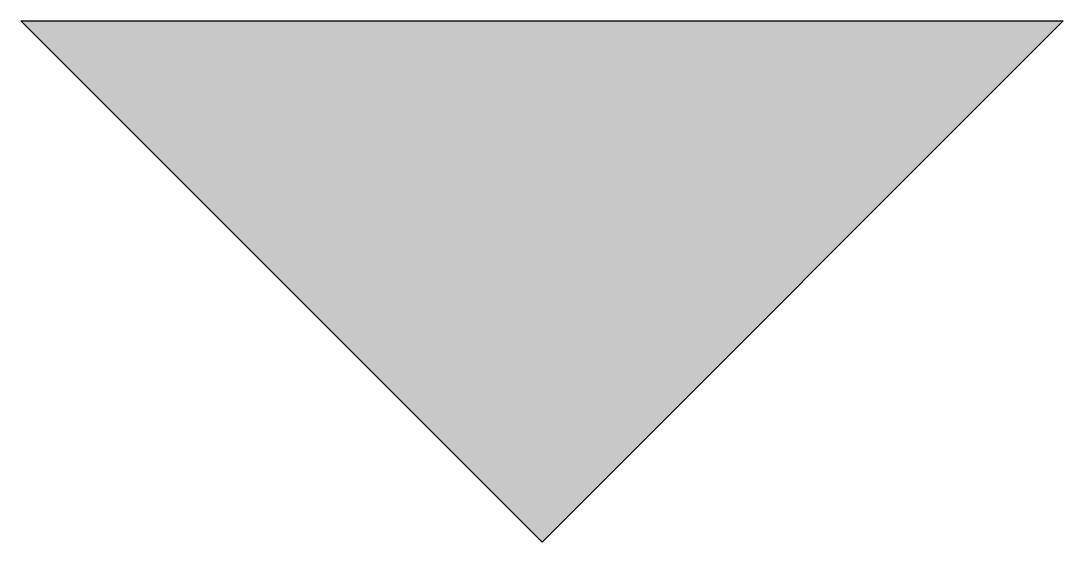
# Model space of a CAD drawing. Header units: millimetres. Extents: x -133 to 0, y -67 to 0.
import ezdxf

# ---------------------------------------------------------------- set-up
doc = ezdxf.new("R2010")
doc.units = ezdxf.units.MM
doc.header["$LTSCALE"] = 0.25
doc.layers.get('0').update_dxf_attribs({"color": 252})

msp = doc.modelspace()

# ---------------------------------------------------------------- hatches: boundary and pattern name
msp.add_hatch(color=256).paths.add_polyline_path([(-66.5, -66.5), (0, 0), (-133, 0)])

# ---------------------------------------------------------------- linework, layer by layer
msp.add_lwpolyline([(0, 0), (-66.5, -66.5), (-133, 0)], close=True)

doc.saveas('drawing.dxf')
